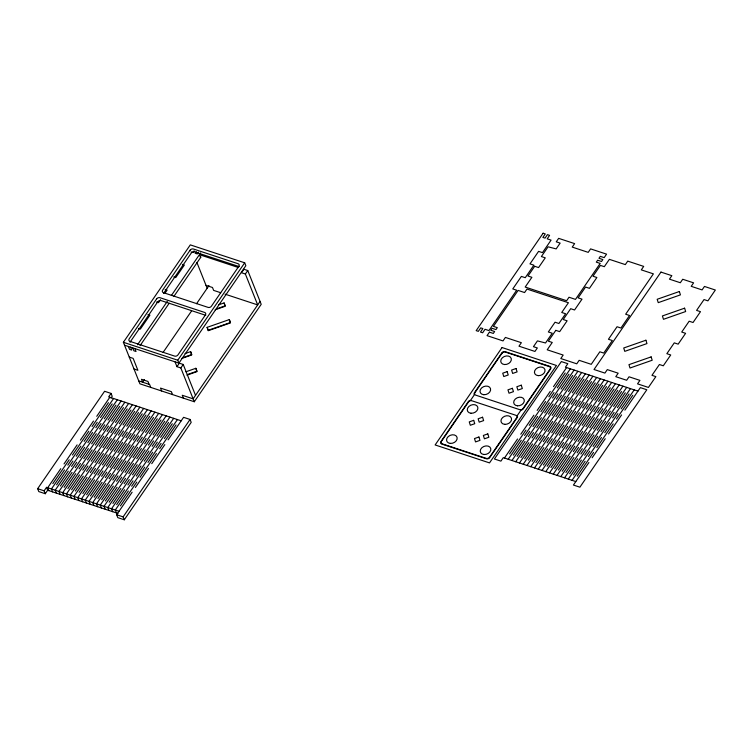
<?xml version="1.0" encoding="UTF-8"?>
<svg xmlns="http://www.w3.org/2000/svg" width="753" height="753" viewBox="0 0 753 753"><rect width="100%" height="100%" fill="white"/><g stroke="black" fill="none" stroke-linecap="round" stroke-linejoin="round"><path stroke-width="1.13" d="M225.043 294.15L257.677 304.909L245.374 274.017L241.497 272.737L243.887 269.254L247.765 270.534L261.216 304.325L194.283 401.744L139.898 383.814L123.37 342.286L190.302 244.876L244.697 262.806L245.845 265.705L178.913 363.125L124.527 345.185M160.511 299.741L158.525 302.631L156.586 301.991M165.152 292.992L167.138 290.103L165.189 289.463M194.142 250.787L192.947 252.528L191.008 251.888M196.307 251.502L195.112 253.243L197.267 253.949L198.463 252.217M45.274 493.723L44.126 490.824L46.517 487.351L47.665 490.25L45.274 493.723L38.798 491.587L37.65 488.697L104.582 391.278L111.058 393.414L112.206 396.304L111.011 398.045M137.535 344.742L167.354 301.341M171.336 295.553L200.618 252.923M140.011 345.712L169.171 303.271M173.811 296.522L200.985 256.98M111.058 393.414L108.667 396.887L181.191 420.805M60.767 468.686L47.684 487.737L48.832 490.627M64.033 463.933L77.126 444.882M80.392 440.119L93.476 421.078M96.751 416.315L109.834 397.273M52.832 483.595L69.182 459.791M72.457 455.028L88.816 431.224M92.082 426.462L108.441 402.657M64.523 469.928L51.439 488.97L52.588 491.869M67.789 465.166L80.882 446.124M84.148 441.362L97.231 422.32M100.507 417.557L113.59 398.516M56.588 484.828L72.937 461.024M76.213 456.262L92.572 432.457M95.838 427.695L112.197 403.89M68.278 471.171L55.195 490.212L56.343 493.111M71.544 466.408L84.637 447.357M87.903 442.604L100.987 423.553M104.262 418.8L117.346 399.749M60.344 486.071L76.693 462.267M79.969 457.504L96.328 433.7M99.594 428.937L115.953 405.133M72.034 472.404L58.95 491.445L60.099 494.345M75.3 467.641L88.393 448.6M91.659 443.837L104.742 424.796M108.018 420.033L121.101 400.991M64.099 487.304L80.449 463.5M83.724 458.737L100.083 434.933M103.349 430.179L119.708 406.366M75.789 473.646L62.706 492.688L63.854 495.587M79.056 468.884L92.148 449.842M95.415 445.079L108.498 426.038M111.773 421.275L124.857 402.224M67.855 488.546L84.204 464.742M87.48 459.979L103.839 436.175M107.105 431.413L123.464 407.608M144.416 379.587L142.628 382.195L141.47 379.296L147.946 381.432L149.103 384.331M163.081 352.423L191.582 310.933M196.542 303.723L208.958 285.651M79.545 474.879L66.462 493.93L67.61 496.82M82.811 470.117L95.904 451.075M99.17 446.313L112.253 427.271M115.529 422.508L128.612 403.467M71.61 489.779L87.96 465.975M91.235 461.222L107.594 437.418M110.86 432.655L127.219 408.851M83.301 476.122L70.217 495.163L71.366 498.062M86.567 471.359L99.66 452.318M102.926 447.555L116.009 428.513M119.285 423.751L132.368 404.709M75.366 491.022L91.715 467.218M94.991 462.455L111.35 438.651M114.616 433.888L130.975 410.084M87.056 477.355L73.973 496.406L75.121 499.295M90.322 472.602L103.415 453.551M106.681 448.797L119.765 429.747M123.04 424.984L136.124 405.942M79.121 492.264L95.471 468.46M98.747 463.697L115.105 439.893M118.372 435.13L134.731 411.326M90.812 478.597L77.728 497.639L78.877 500.538M94.078 473.835L107.171 454.793M110.437 450.03L123.52 430.989M126.796 426.226L139.879 407.185M82.877 493.497L99.227 469.693M102.502 464.93L118.861 441.126M122.127 436.364L138.486 412.559M94.567 479.84L81.484 498.881L82.632 501.78M97.834 475.077L110.926 456.036M114.192 451.273L127.276 432.222M130.551 427.469L143.635 408.418M178.913 363.125L177.764 360.226L244.697 262.806M86.633 494.74L102.982 470.936M106.258 466.173L122.617 442.369M125.883 437.606L142.242 413.802M98.323 481.073L85.24 500.114L86.388 503.013M101.589 476.31L114.682 457.269M117.948 452.506L131.031 433.464M134.307 428.702L147.39 409.66M194.283 401.744L180.833 367.953L176.955 366.673L179.346 363.191L183.224 364.471L195.526 395.372M90.388 495.973L106.738 472.169M110.013 467.415L126.372 443.602M129.638 438.848L145.997 415.044M102.079 482.315L88.995 501.357L90.144 504.256M105.345 477.553L118.437 458.511M121.704 453.748L134.787 434.707M138.063 429.944L151.146 410.903M180.833 367.953L183.224 364.471M245.374 274.017L247.765 270.534M94.144 497.215L110.493 473.411M113.769 468.648L130.128 444.844M133.394 440.081L149.753 416.277M105.834 483.548L92.751 502.599L93.899 505.489M109.1 478.795L122.193 459.744M125.459 454.981L138.543 435.94M141.818 431.177L154.902 412.136M97.899 498.458L114.249 474.644M117.524 469.891L133.883 446.087M137.15 441.324L153.508 417.52M109.59 484.791L96.506 503.832L97.655 506.731M112.856 480.028L125.949 460.987M129.215 456.224L142.298 437.182M145.574 432.42L158.657 413.378M101.655 499.691L118.005 475.887M121.28 471.124L137.639 447.32M140.905 442.557L157.264 418.753M113.345 486.033L100.262 505.075L101.41 507.974M116.611 481.271L129.704 462.22M132.97 457.466L146.054 438.415M149.329 433.662L162.413 414.611M105.411 500.933L121.76 477.129M125.036 472.366L141.395 448.562M144.661 443.799L161.02 419.995M117.101 487.266L104.018 506.308L105.166 509.207M120.367 482.504L133.46 463.462M136.726 458.699L149.809 439.658M153.085 434.895L166.168 415.854M109.166 502.166L125.516 478.362M128.791 473.599L145.15 449.795M148.416 445.042L164.775 421.228M120.857 488.509L107.773 507.55L108.921 510.449M124.123 483.746L137.215 464.705M140.482 459.942L153.565 440.9M156.84 436.138L169.924 417.087M112.922 503.409L129.271 479.605M132.547 474.842L148.906 451.038M152.172 446.275L168.531 422.471M124.612 489.742L111.529 508.793L112.677 511.682M127.878 484.979L140.971 465.938M144.237 461.175L157.321 442.133M160.596 437.371L173.679 418.329M116.677 504.642L133.027 480.838M136.302 476.084L152.661 452.28M155.927 447.517L172.286 423.713M128.368 490.984L115.284 510.026L116.433 512.925M131.634 486.222L144.727 467.18M147.993 462.417L161.076 443.376M164.352 438.613L177.435 419.572M260.067 301.435L193.135 398.845L182.254 395.259L183.403 398.158M120.433 505.884L136.782 482.08M140.058 477.317L156.417 453.513M159.683 448.75L176.042 424.946M168.107 439.846L183.581 417.331L190.057 419.459L191.206 422.358L124.273 519.777L117.797 517.64L116.649 514.741L132.123 492.217M135.389 487.464L148.482 468.413M151.748 463.66L164.832 444.609M124.273 519.777L123.125 516.878L190.057 419.459M504.454 458.031L517.537 438.99M520.803 434.227L533.886 415.185M537.162 410.423L550.245 391.381M553.521 386.618L566.604 367.577M509.602 453.89L525.952 430.085M529.227 425.323L545.577 401.518M548.852 396.756L565.211 372.951M508.209 459.274L521.292 440.223M524.559 435.469L537.642 416.418M540.918 411.665L554.001 392.614M557.276 387.851L570.36 368.81M513.358 455.132L529.707 431.328M532.983 426.565L549.332 402.761M552.608 397.998L568.967 374.194M511.965 460.507L525.048 441.465M528.314 436.702L541.398 417.661M544.673 412.898L557.757 393.857M561.032 389.094L574.115 370.052M517.113 456.365L533.463 432.561M536.738 427.798L553.088 403.994M556.363 399.231L572.722 375.427M515.72 461.749L528.804 442.708M532.07 437.945L545.153 418.894M548.429 414.141L561.512 395.09M564.788 390.336L577.871 371.285M520.869 457.608L537.218 433.803M540.494 429.041L556.844 405.236M560.119 400.474L576.478 376.669M519.476 462.982L532.559 443.941M535.825 439.178L548.909 420.136M552.184 415.374L565.268 396.332M568.543 391.569L581.627 372.528M524.625 458.841L540.974 435.036M544.25 430.274L560.599 406.469M563.875 401.716L580.234 377.912M523.231 464.224L536.315 445.183M539.581 440.42L552.664 421.379M555.94 416.616L569.023 397.575M572.299 392.812L585.382 373.77M528.38 460.083L544.73 436.279M548.005 431.516L564.355 407.712M567.63 402.949L583.989 379.145M526.987 465.467L540.07 446.416M543.337 441.653L556.42 422.612M559.695 417.849L572.779 398.808M576.054 394.045L589.138 375.003M532.136 461.325L548.485 437.512M551.761 432.759L568.11 408.954M571.386 404.192L587.745 380.387M530.743 466.7L543.826 447.659M547.092 442.896L560.176 423.854M563.451 419.092L576.534 400.05M579.81 395.287L592.893 376.246M535.891 462.558L552.241 438.754M555.516 433.992L571.866 410.187M575.141 405.425L591.5 381.62M534.498 467.942L547.582 448.892M550.848 444.138L563.931 425.087M567.207 420.334L580.29 401.283M583.566 396.53L596.649 377.479M539.647 463.801L555.996 439.997M559.272 435.234L575.631 411.43M578.897 406.667L595.256 382.863M538.254 469.175L551.337 450.134M554.603 445.371L567.687 426.33M570.962 421.567L584.046 402.526M587.321 397.763L600.405 378.721M543.402 465.034L559.752 441.23M563.028 436.467L579.386 412.663M582.653 407.91L599.011 384.096M542.009 470.418L555.093 451.376M558.359 446.614L571.442 427.572M574.718 422.81L587.801 403.768M591.077 399.005L604.16 379.954M547.158 466.276L563.508 442.472M566.783 437.709L583.142 413.905M586.408 409.143L602.767 385.338M545.765 471.651L558.848 452.609M562.115 447.847L575.198 428.805M578.473 424.043L591.557 405.001M594.832 400.238L607.916 381.197M550.914 467.509L567.263 443.705M570.539 438.952L586.898 415.148M590.164 410.385L606.523 386.581M549.521 472.893L562.604 453.852M565.87 449.089L578.953 430.048M582.229 425.285L595.312 406.244M598.588 401.481L611.671 382.439M554.669 468.752L571.019 444.948M574.294 440.185L590.653 416.381M593.919 411.618L610.278 387.814M553.276 474.136L566.36 455.085M569.626 450.332L582.709 431.281M585.985 426.527L599.068 407.477M602.344 402.714L615.427 383.672M558.425 469.994L574.774 446.19M578.05 441.427L594.409 417.623M597.675 412.86L614.034 389.056M557.032 475.369L570.115 456.327M573.381 451.565L586.465 432.523M589.74 427.76L602.824 408.719M606.099 403.956L619.182 384.915M562.18 471.227L578.53 447.423M581.805 442.66L598.164 418.856M601.431 414.094L617.789 390.289M560.787 476.611L573.871 457.57M577.137 452.807L590.22 433.756M593.496 429.003L606.579 409.952M609.855 405.199L622.938 386.148M565.936 472.47L582.285 448.666M585.561 443.903L601.92 420.099M605.186 415.336L621.545 391.532M564.543 477.844L577.626 458.803M580.892 454.04L593.976 434.999M597.251 430.236L610.335 411.194M613.61 406.432L626.694 387.39M569.692 473.703L586.041 449.899M589.317 445.136L605.676 421.332M608.942 416.578L625.301 392.774M568.299 479.087L581.382 460.045M584.648 455.283L597.731 436.241M601.007 431.478L614.09 412.437M617.366 407.674L630.449 388.633M573.447 474.945L589.797 451.141M593.072 446.378L609.431 422.574M612.697 417.811L629.056 394.007M572.054 480.329L585.137 461.278M588.404 456.516L601.487 437.474M604.763 432.711L617.846 413.67M621.121 408.907L634.205 389.866M577.203 476.188L593.552 452.374M596.828 447.621L613.187 423.817M616.453 419.054L632.812 395.25M588.893 462.521L573.419 485.045L579.895 487.182L646.827 389.762L640.351 387.626L624.877 410.15M592.159 457.758L605.243 438.717M608.518 433.954L621.601 414.912M218.539 304.861L224.083 302.922L225.241 305.812L216.365 308.928M215.16 309.784L225.147 306.283L224.083 302.922M207.131 327.348L229.317 319.583L230.474 322.482L208.28 330.247L207.131 327.348L208.186 330.718L230.371 322.943L229.317 319.583M185.069 353.571L190.622 351.632L191.77 354.522L182.894 357.628M181.689 358.494L191.676 354.992L190.622 351.632M185.869 371.784L195.855 368.292L197.004 371.182L188.128 374.297M186.923 375.154L196.91 371.653L195.855 368.292M637.96 391.108L565.437 367.191L567.828 363.708L561.352 361.572L494.42 458.991L500.896 461.128L503.286 457.645L575.81 481.562M239.228 266.618L194.613 251.907A2.513 1.883 -21.7 0 0 191.262 253.074L163.815 293.03A2.513 1.883 -21.7 0 0 163.617 293.378M238.456 267.541L199.423 254.665L200.58 257.564M182.405 264.416L184.344 265.056L175.741 277.584L173.802 276.944M206.011 285.359L212.487 287.495L213.645 290.394L220.685 292.71M205.757 315.328L161.142 300.616A2.513 1.883 -21.7 0 0 157.801 301.784L130.344 341.74A2.513 1.883 -21.7 0 0 130.081 342.276M147.983 314.519L149.922 315.159L140.359 329.07L138.42 328.43M123.37 342.286L177.764 360.226M129.262 357.091L133.149 358.381L137.884 370.288L134.006 369.008M138.74 380.914L149.621 384.501L150.769 387.4M46.517 487.351L119.04 511.268M47.665 490.25L117.957 513.424M37.65 488.697L44.126 490.824M116.649 514.741L123.125 516.878M196.891 262.439L207.169 288.258M175.035 361.845L176.955 366.673M172.531 394.572L171.373 391.673L160.502 388.087L161.65 390.986M134.881 348.601L136.039 351.5L133.874 350.785L132.726 347.895M130.57 347.18L131.719 350.079L129.563 349.364L128.405 346.465M156.643 298.885L129.196 338.841A2.513 1.883 -21.7 0 0 129.996 341.382L174.611 356.094A2.513 1.883 -21.7 0 0 177.953 354.917L205.409 314.97A2.513 1.883 -21.7 0 0 204.609 312.429L159.994 297.717A2.513 1.883 -21.7 0 0 156.643 298.885M190.114 250.184L162.667 290.131A2.513 1.883 -21.7 0 0 163.457 292.672L208.073 307.384A2.513 1.883 -21.7 0 0 211.424 306.207L238.87 266.261A2.513 1.883 -21.7 0 0 238.07 263.719L193.455 249.008A2.513 1.883 -21.7 0 0 190.114 250.184M543.111 233.223L476.178 330.642L478.334 331.348L480.725 327.875L482.889 328.581L480.499 332.064L482.654 332.779L485.045 329.296L488.932 330.576L516.662 290.216L512.774 288.936L521.377 276.417L525.265 277.697L533.868 265.169L529.98 263.889L538.593 251.361L542.471 252.641L551.083 240.122L547.196 238.842L549.586 235.36L547.431 234.644L545.04 238.127L542.875 237.411L545.266 233.938L543.111 233.223M489.431 332.167L487.04 335.64L503.004 340.911L505.395 337.429L521.368 342.7L518.977 346.182L534.95 351.444L537.341 347.971L533.453 346.681L537.444 340.883L545.53 342.982L552.222 333.24L548.335 331.96L555.036 322.218L558.914 323.498L565.607 313.756L561.729 312.476L568.421 302.734L526.978 289.067L524.587 292.55L518.111 290.413L493.413 326.369L497.3 327.649L495.963 329.579L492.085 328.299L490.758 330.228L494.636 331.518L493.309 333.447L489.431 332.167M534.686 266.289L527.994 276.031L531.882 277.311L525.189 287.053L566.623 300.72L569.014 297.247L575.49 299.383L600.197 263.428L596.31 262.148L597.637 260.218L601.525 261.498L602.852 259.559L598.964 258.279L600.292 256.349L604.179 257.63L606.57 254.147L590.597 248.885L588.206 252.359L572.233 247.097L574.624 243.614L558.651 238.353L556.26 241.826L560.147 243.106L556.166 248.904L548.071 246.805L541.379 256.547L545.266 257.837L538.574 267.569L534.686 266.289M502.063 347.547L435.13 444.957L489.516 462.897L556.448 365.478L502.063 347.547M468.404 401.556L440.957 441.512A2.513 1.883 -21.7 0 0 441.747 444.054L486.363 458.765A2.513 1.883 -21.7 0 0 489.714 457.589L517.16 417.642A2.513 1.883 -21.7 0 0 517.207 415.665L520.991 410.15A2.513 1.883 -21.7 0 0 523.175 408.879L550.631 368.932A2.513 1.883 -21.7 0 0 549.831 366.391L505.216 351.679A2.513 1.883 -21.7 0 0 501.875 352.846L474.418 392.802A2.513 1.883 -21.7 0 0 474.371 394.779L470.587 400.285A2.513 1.883 -21.7 0 0 468.404 401.556M468.526 401.951L441.474 441.324A2.513 1.883 -21.7 0 0 442.275 443.865L486.24 458.37A2.513 1.883 -21.7 0 0 489.582 457.193L516.643 417.821A2.513 1.883 -21.7 0 0 515.843 415.279L471.877 400.784A2.513 1.883 -21.7 0 0 468.526 401.951M501.997 353.251L474.945 392.624A2.513 1.883 -21.7 0 0 475.736 395.156L519.702 409.66A2.513 1.883 -21.7 0 0 523.053 408.484L550.104 369.111A2.513 1.883 -21.7 0 0 549.304 366.57L505.338 352.075A2.513 1.883 -21.7 0 0 501.997 353.251M555.808 330.351L548.363 341.175L552.25 342.455L547.205 349.797L563.178 355.068L560.787 358.541L576.76 363.812L579.151 360.329L591.237 364.32L599.84 351.792L603.727 353.072L612.33 340.544L608.443 339.264L617.055 326.746L620.943 328.026L629.546 315.498L625.658 314.217L653.388 273.857L641.302 269.875L643.693 266.393L627.72 261.122L625.329 264.604L609.356 259.343L604.311 266.684L600.423 265.404L592.988 276.229L596.875 277.509L589.439 288.333L585.552 287.053L578.116 297.877L582.003 299.157L574.567 309.982L570.68 308.702L563.244 319.526L567.122 320.806L559.686 331.631L555.808 330.351M660.955 272.087L594.023 369.507L604.904 373.093L607.295 369.61L618.175 373.196L615.785 376.679L626.656 380.265L629.047 376.792L639.928 380.378L637.537 383.851L648.418 387.437L655.854 376.622L651.966 375.333L659.402 364.508L663.289 365.798L670.725 354.974L666.847 353.684L674.283 342.86L678.161 344.149L685.606 333.325L681.719 332.045L689.155 321.22L693.042 322.5L700.478 311.676L696.591 310.396L704.027 299.572L707.914 300.852L715.35 290.027L704.469 286.441L702.078 289.914L691.207 286.328L693.598 282.846L682.717 279.259L680.326 282.742L669.445 279.156L671.836 275.673L660.955 272.087M679.375 291.515L657.181 299.28L658.244 302.65L680.43 294.875L679.375 291.515M684.599 308.175L662.414 315.94L663.468 319.31L685.663 311.535L684.599 308.175M507.164 371.634L502.722 373.187L503.776 376.547L508.219 374.994L507.164 371.634M516.04 368.518L511.598 370.071L512.652 373.441L517.095 371.888L516.04 368.518M645.905 340.224L623.719 347.99L624.774 351.359L646.959 343.584L645.905 340.224M512.388 388.294L507.955 389.847L509.009 393.207L513.452 391.654L512.388 388.294M521.264 385.178L516.831 386.741L517.885 390.101L522.328 388.548L521.264 385.178M651.138 356.884L628.953 364.65L630.007 368.019L652.192 360.245L651.138 356.884M473.693 420.334L469.26 421.896L470.314 425.257L474.748 423.704L473.693 420.334M482.569 417.228L478.136 418.781L479.19 422.151L483.624 420.598L482.569 417.228M478.927 437.004L474.484 438.557L475.548 441.917L479.981 440.364L478.927 437.004M487.803 433.888L483.36 435.441L484.424 438.811L488.857 437.258L487.803 433.888M484.019 454.52A5.487 4.113 -21.7 0 0 490.711 448.402A5.487 4.113 -21.7 0 0 481.882 447.715A5.487 4.113 -21.7 0 0 484.019 454.52M517.48 405.811A5.487 4.113 -21.7 0 0 524.182 399.692A5.487 4.113 -21.7 0 0 515.344 399.005A5.487 4.113 -21.7 0 0 517.48 405.811M450.332 443.413A5.487 4.113 -21.7 0 0 457.033 437.286A5.487 4.113 -21.7 0 0 448.195 436.608A5.487 4.113 -21.7 0 0 450.332 443.413M483.803 394.704A5.487 4.113 -21.7 0 0 490.495 388.586A5.487 4.113 -21.7 0 0 481.666 387.899A5.487 4.113 -21.7 0 0 483.803 394.704M504.745 424.353A5.487 4.113 -21.7 0 0 511.438 418.235A5.487 4.113 -21.7 0 0 502.609 417.548A5.487 4.113 -21.7 0 0 504.745 424.353M538.207 375.643A5.487 4.113 -21.7 0 0 544.908 369.525A5.487 4.113 -21.7 0 0 536.07 368.848A5.487 4.113 -21.7 0 0 538.207 375.643M471.058 413.246A5.487 4.113 -21.7 0 0 477.76 407.128A5.487 4.113 -21.7 0 0 468.921 406.441A5.487 4.113 -21.7 0 0 471.058 413.246M504.519 364.537A5.487 4.113 -21.7 0 0 511.221 358.419A5.487 4.113 -21.7 0 0 502.392 357.731A5.487 4.113 -21.7 0 0 504.519 364.537"/></g></svg>
